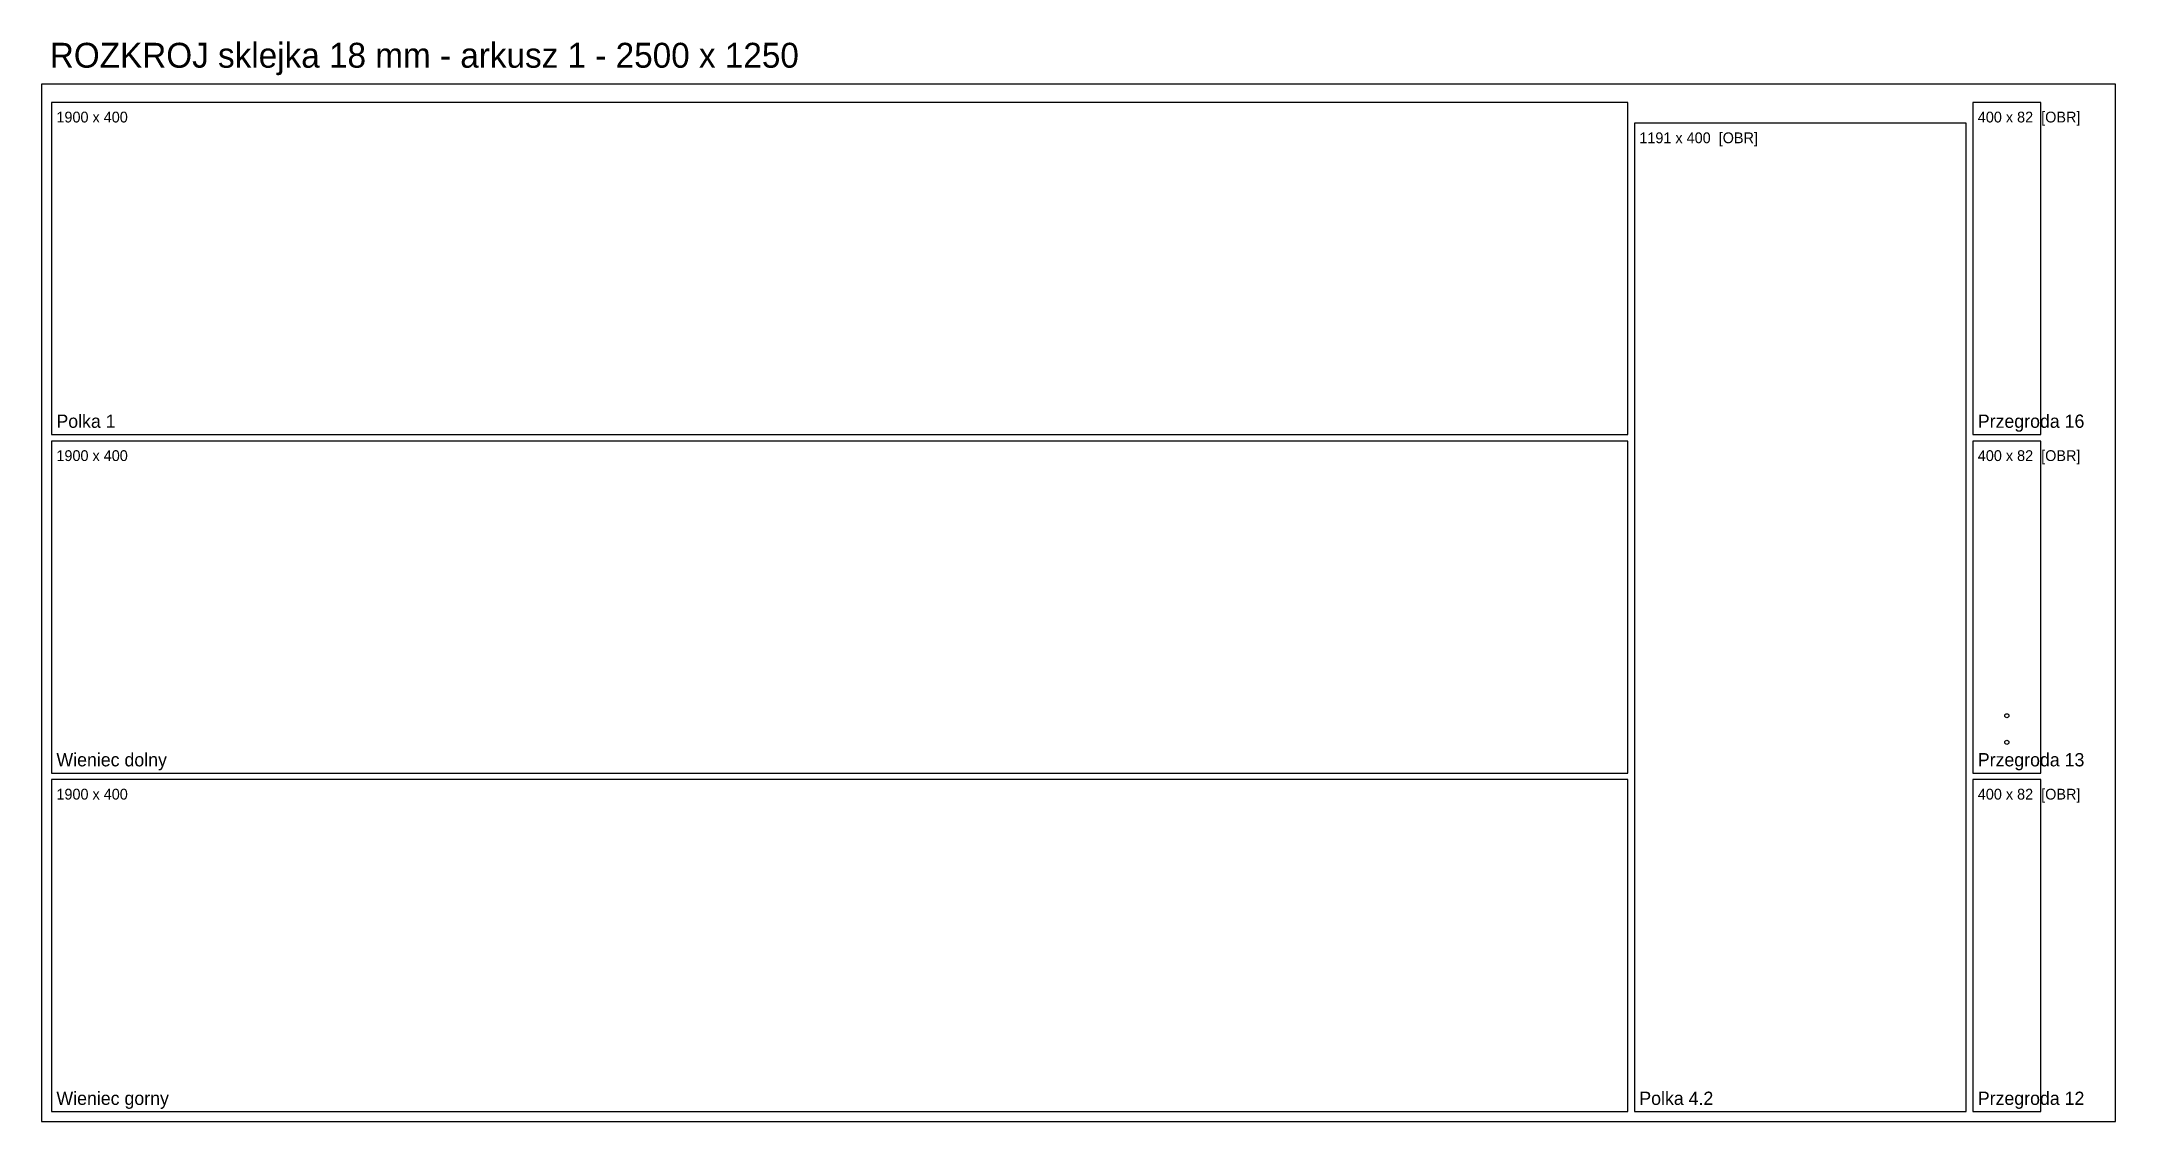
# Model space of a CAD drawing. Header units: metres. Extents: x 0 to 2500, y 0 to 1302.
import ezdxf

# ---------------------------------------------------------------- set-up
doc = ezdxf.new("R2010")
doc.units = ezdxf.units.M

msp = doc.modelspace()

# ---------------------------------------------------------------- linework, layer by layer
at = {"layer": 'ARKUSZ'}
for p, q in [((2500, 1250), (0, 1250)), ((0, 1250), (0, 0)), ((2500, 0), (2500, 1250)), ((0, 0), (2500, 0))]:
    msp.add_line(p, q, dxfattribs=at)
at = {"layer": 'OBRYS'}
for p, q in [((1912, 1228), (12, 1228)), ((12, 1228), (12, 828)), ((1912, 828), (1912, 1228)), ((2410, 1228), (2328, 1228)), ((2328, 1228), (2328, 828)), ((2410, 828), (2410, 1228)), ((2320, 1203), (1920, 1203)), ((1920, 1203), (1920, 12)), ((2320, 12), (2320, 1203)), ((12, 828), (1912, 828)), ((2328, 828), (2410, 828)), ((1912, 820), (12, 820)), ((12, 820), (12, 420)), ((1912, 420), (1912, 820)), ((2410, 820), (2328, 820)), ((2328, 820), (2328, 420)), ((2410, 420), (2410, 820)), ((12, 420), (1912, 420)), ((1912, 412), (12, 412)), ((12, 412), (12, 12)), ((1912, 12), (1912, 412)), ((2328, 420), (2410, 420)), ((2410, 412), (2328, 412)), ((2328, 412), (2328, 12)), ((2410, 12), (2410, 412)), ((12, 12), (1912, 12)), ((1920, 12), (2320, 12)), ((2328, 12), (2410, 12))]:
    msp.add_line(p, q, dxfattribs=at)
at = {"layer": 'WKRET_45'}
for centre in [(2369, 489), (2369, 457)]:
    msp.add_circle(centre, 2.5, dxfattribs=at)

# ---------------------------------------------------------------- texts
at = {"layer": 'OPIS'}
for s, height, p in [('ROZKROJ sklejka 18 mm - arkusz 1 - 2500 x 1250', 30, (10, 1270)), ('1900 x 400', 13, (18, 1204)), ('400 x 82  [OBR]', 13, (2334, 1204)), ('1191 x 400  [OBR]', 13, (1926, 1179)), ('Polka 1', 16, (18, 836)), ('Przegroda 16', 16, (2334, 836)), ('1900 x 400', 13, (18, 796)), ('400 x 82  [OBR]', 13, (2334, 796)), ('Wieniec dolny', 16, (18, 428)), ('Przegroda 13', 16, (2334, 428)), ('1900 x 400', 13, (18, 388)), ('400 x 82  [OBR]', 13, (2334, 388)), ('Wieniec gorny', 16, (18, 20)), ('Polka 4.2', 16, (1926, 20)), ('Przegroda 12', 16, (2334, 20))]:
    msp.add_text(s, height=height, dxfattribs=at).set_placement(p)

doc.saveas('drawing.dxf')
